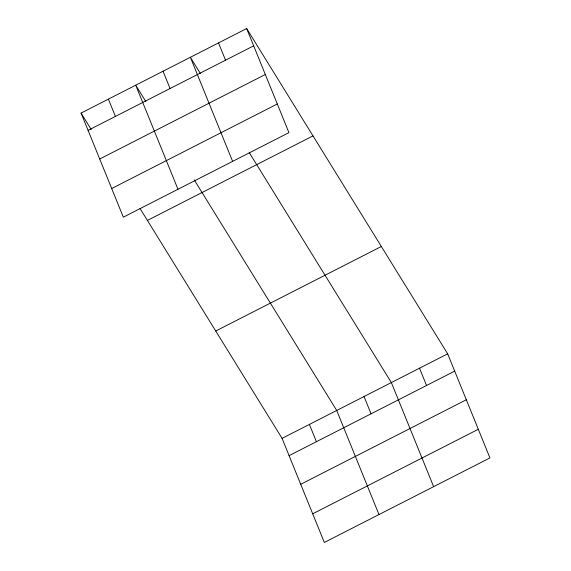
<?xml version="1.0" encoding="UTF-8"?>
<svg xmlns="http://www.w3.org/2000/svg" width="571" height="571" viewBox="0 0 571 571"><rect width="100%" height="100%" fill="white"/><g stroke="black" fill="none" stroke-linecap="round" stroke-linejoin="round"><path stroke-width="0.86" d="M246.665 28.55L288.926 132.636L123.329 217.166L81.068 113.079L246.665 28.55L447.671 353.834L489.932 457.921L324.335 542.45L282.074 438.364L140.031 208.494M88.084 130.359L253.681 45.83M99.718 159.002L265.315 74.48M111.702 188.516L277.299 103.986M147.397 220.42L312.994 135.898M215.738 331.023L381.335 246.494M282.074 438.364L447.671 353.834M289.09 455.644L454.687 371.121M300.717 484.294L466.321 399.764M312.701 513.807L478.305 429.278M200.492 73.688L190.364 57.293L232.625 161.372M249.32 152.707L391.363 382.577L433.632 486.663M145.848 101.581L135.712 85.186L177.981 189.265M194.211 179.858L336.719 410.47L378.98 514.557M81.068 113.079L91.203 129.474M419.521 368.209L426.537 385.489M364.041 396.524L371.057 413.804M218.515 42.918L225.531 60.198M309.396 424.417L316.413 441.697M163.035 71.239L170.051 88.519M108.39 99.133L115.406 116.413"/></g></svg>
